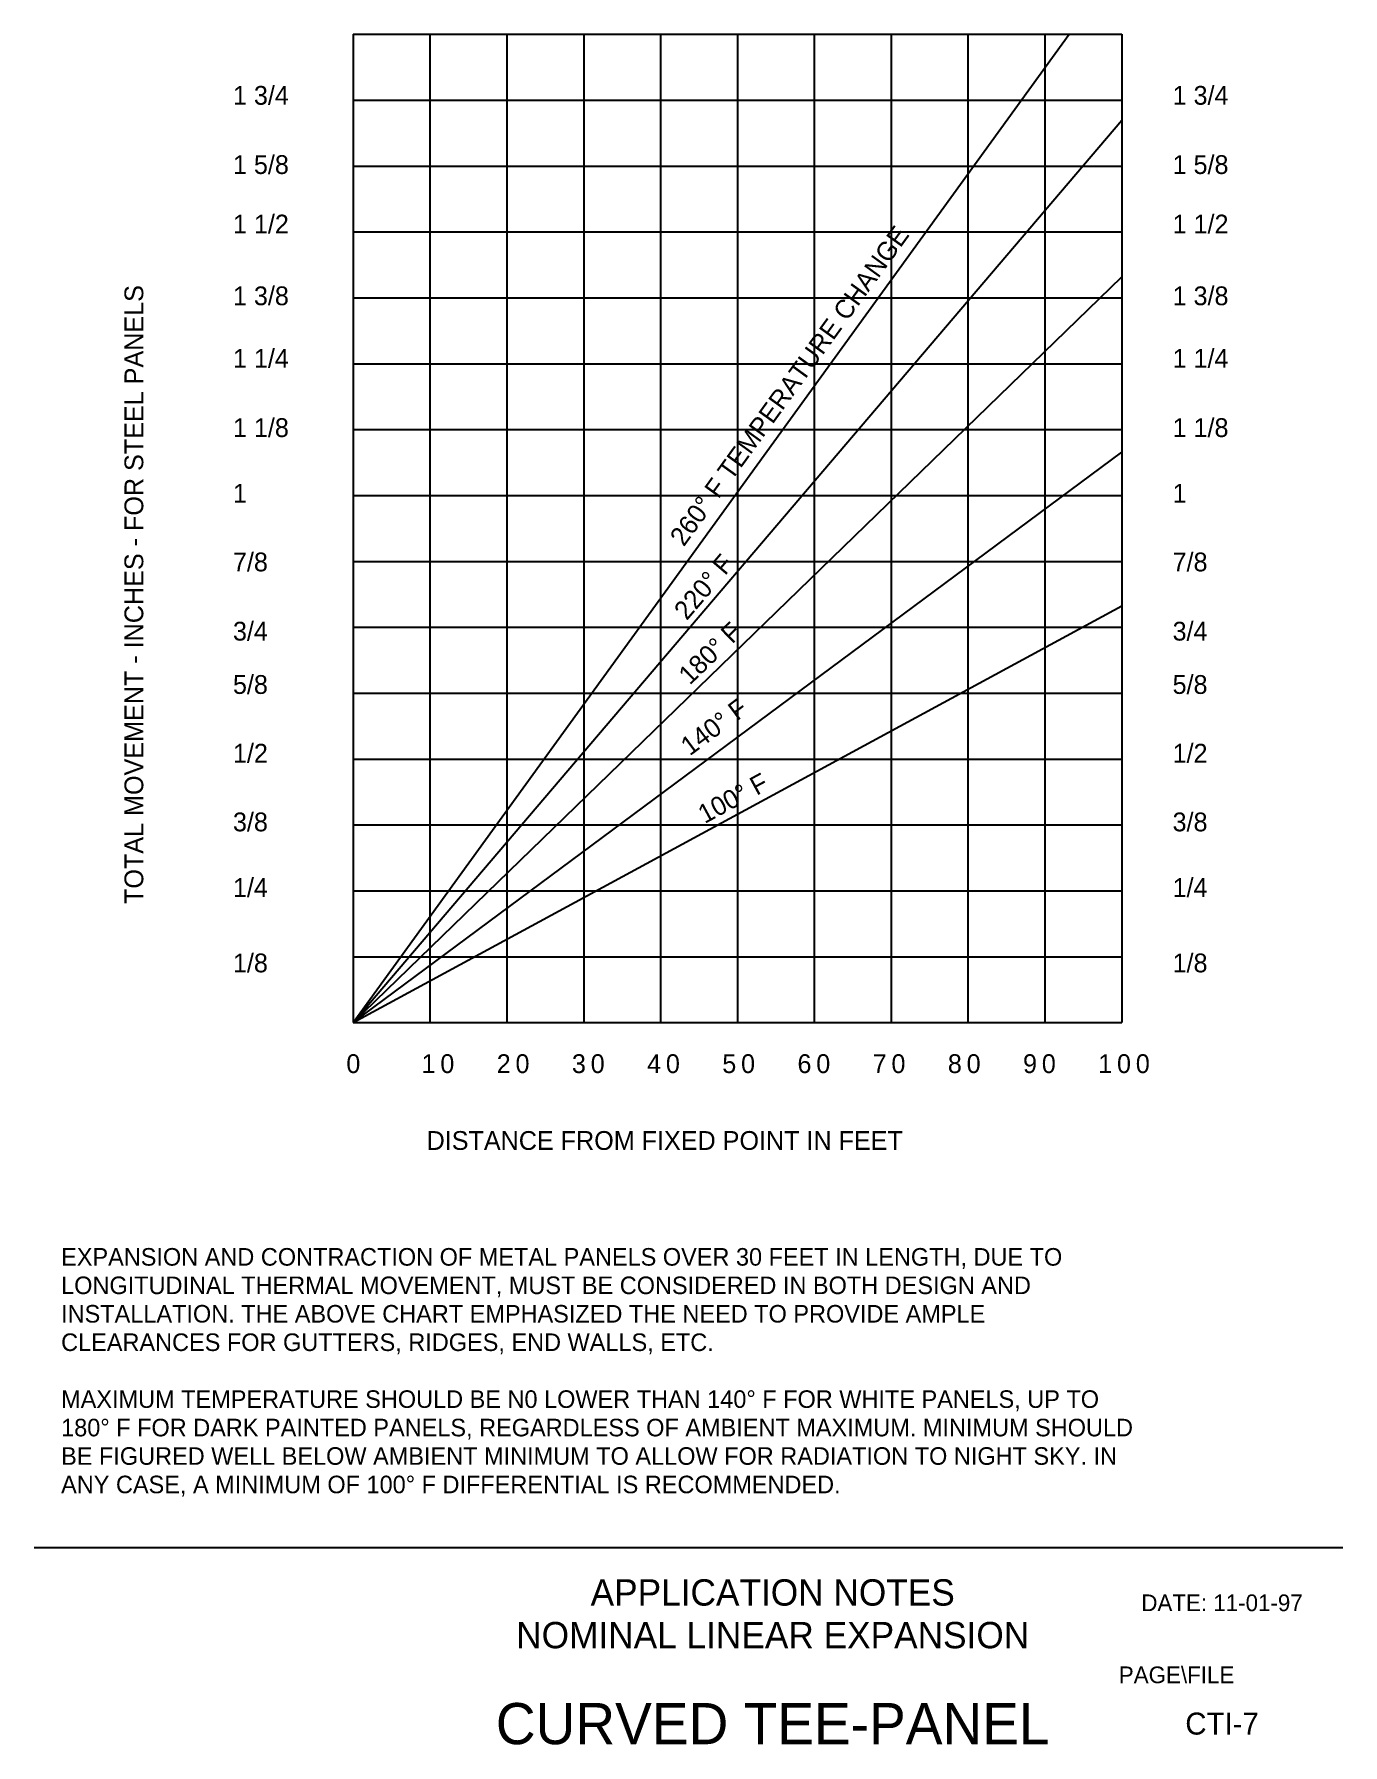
# Model space of a CAD drawing. Extents: x 0.49 to 7.94, y 0.25 to 9.99.
import ezdxf
from ezdxf.enums import TextEntityAlignment as Align

# ---------------------------------------------------------------- set-up
doc = ezdxf.new("R2010")
doc.units = 0
for name, color, linetype in [('BORDER', 7, 'CONTINUOUS'), ('STRCTR', 7, 'CONTINUOUS'), ('TXT', 7, 'CONTINUOUS')]:
    doc.layers.add(name, color=color, linetype=linetype)

msp = doc.modelspace()

# ---------------------------------------------------------------- linework, layer by layer
at = {"layer": 'BORDER', "color": 0, "linetype": 'CONTINUOUS'}
msp.add_line((7.94, 1.375), (0.4909, 1.375), dxfattribs=at)
at = {"layer": 'STRCTR', "color": 0, "linetype": 'CONTINUOUS'}
for p, q in [((2.3063, 9.9892), (6.6813, 9.9892)), ((2.3063, 4.3642), (6.3816, 9.9892)), ((2.3063, 9.9892), (2.3063, 4.3642)), ((2.7438, 9.9892), (2.7438, 4.3642)), ((3.1813, 9.9892), (3.1813, 4.3642)), ((3.6188, 9.9892), (3.6188, 4.3642)), ((4.0563, 9.9892), (4.0563, 4.3642)), ((4.4938, 9.9892), (4.4938, 4.3642)), ((4.9313, 9.9892), (4.9313, 4.3642)), ((5.3688, 9.9892), (5.3688, 4.3642)), ((5.8063, 9.9892), (5.8063, 4.3642)), ((6.2438, 9.9892), (6.2438, 4.3642)), ((6.6813, 9.9892), (6.6813, 4.3642)), ((2.3063, 9.6142), (6.6813, 9.6142)), ((2.3063, 4.3642), (6.6813, 9.5004)), ((2.3063, 9.2392), (6.6813, 9.2392)), ((2.3063, 8.8642), (6.6813, 8.8642)), ((2.3063, 4.3642), (6.6813, 8.6082)), ((2.3063, 8.4892), (6.6813, 8.4892)), ((2.3063, 8.1142), (6.6813, 8.1142)), ((2.3063, 7.7392), (6.6813, 7.7392)), ((2.3063, 4.3642), (6.6813, 7.611)), ((2.3063, 7.3642), (6.6813, 7.3642)), ((2.3063, 6.9892), (6.6813, 6.9892)), ((2.3063, 4.3642), (6.6813, 6.7363)), ((2.3063, 6.6142), (6.6813, 6.6142)), ((2.3063, 6.2392), (6.6813, 6.2392)), ((2.3063, 5.8642), (6.6813, 5.8642)), ((2.3063, 5.4892), (6.6813, 5.4892)), ((2.3063, 5.1142), (6.6813, 5.1142)), ((2.3063, 4.7392), (6.6813, 4.7392)), ((2.3063, 4.3642), (6.6813, 4.3642))]:
    msp.add_line(p, q, dxfattribs=at)

# ---------------------------------------------------------------- texts
at = {"layer": 'BORDER', "color": 0, "linetype": 'CONTINUOUS'}
for s, height, p in [('DATE: 11-01-97', 0.0951, (7.2525, 1.0625)), ('CTI-7', 0.125, (7.2525, 0.375))]:
    msp.add_text(s, height=height, dxfattribs=at).set_placement(p, align=Align.MIDDLE)
msp.add_text('PAGE\\FILE', height=0.0951, dxfattribs=at).set_placement((6.665, 0.6049))
at = {"layer": 'TXT', "color": 0, "linetype": 'CONTINUOUS'}
for s, height, p in [('1 3/4', 0.107, (1.6223, 9.5879)), ('1 3/4', 0.107, (6.9711, 9.5879)), ('1 5/8', 0.107, (1.6223, 9.1938)), ('1 5/8', 0.107, (6.9711, 9.1938)), ('1 1/2', 0.107, (1.6223, 8.8553)), ('1 1/2', 0.107, (6.9711, 8.8553)), ('1 3/8', 0.107, (1.6223, 8.4469)), ('1 3/8', 0.107, (6.9711, 8.4469)), ('1 1/4', 0.107, (1.6223, 8.0909)), ('1 1/4', 0.107, (6.9711, 8.0909)), ('1 1/8', 0.107, (1.6223, 7.6968)), ('1 1/8', 0.107, (6.9711, 7.6968)), ('1', 0.107, (1.6223, 7.3234)), ('1', 0.107, (6.9711, 7.3234)), ('7/8', 0.107, (1.6223, 6.9324)), ('7/8', 0.107, (6.9711, 6.9324)), ('3/4', 0.107, (1.6223, 6.5384)), ('3/4', 0.107, (6.9711, 6.5384)), ('5/8', 0.107, (1.6223, 6.2349)), ('5/8', 0.107, (6.9711, 6.2349)), ('1/2', 0.107, (1.6223, 5.8439)), ('1/2', 0.107, (6.9711, 5.8439)), ('3/8', 0.107, (1.6223, 5.4529)), ('3/8', 0.107, (6.9711, 5.4529)), ('1/4', 0.107, (1.6223, 5.0794)), ('1/4', 0.107, (6.9711, 5.0794)), ('1/8', 0.107, (1.6223, 4.6504)), ('1/8', 0.107, (6.9711, 4.6504)), ('0', 0.107, (2.2678, 4.0772)), ('1', 0.107, (2.6958, 4.0772)), ('0', 0.107, (2.8028, 4.0772)), ('2', 0.107, (3.1238, 4.0772)), ('0', 0.107, (3.2308, 4.0772)), ('3', 0.107, (3.5518, 4.0772)), ('0', 0.107, (3.6588, 4.0772)), ('4', 0.107, (3.9798, 4.0772)), ('0', 0.107, (4.0868, 4.0772)), ('5', 0.107, (4.4078, 4.0772)), ('0', 0.107, (4.5148, 4.0772)), ('6', 0.107, (4.8358, 4.0772)), ('0', 0.107, (4.9428, 4.0772)), ('7', 0.107, (5.2638, 4.0772)), ('0', 0.107, (5.3708, 4.0772)), ('8', 0.107, (5.6918, 4.0772)), ('0', 0.107, (5.7988, 4.0772)), ('9', 0.107, (6.1198, 4.0772)), ('0', 0.107, (6.2268, 4.0772)), ('1', 0.107, (6.5478, 4.0772)), ('0', 0.107, (6.6548, 4.0772)), ('0', 0.107, (6.7618, 4.0772)), ('DISTANCE FROM FIXED POINT IN FEET', 0.107, (2.7248, 3.6399)), ('EXPANSION AND CONTRACTION OF METAL PANELS OVER 30 FEET IN LENGTH, DUE TO', 0.1, (0.6441, 2.9812)), ('LONGITUDINAL THERMAL MOVEMENT, MUST BE CONSIDERED IN BOTH DESIGN AND', 0.1, (0.6441, 2.8192)), ('INSTALLATION. THE ABOVE CHART EMPHASIZED THE NEED TO PROVIDE AMPLE', 0.1, (0.6441, 2.6573)), ('CLEARANCES FOR GUTTERS, RIDGES, END WALLS, ETC.', 0.1, (0.6441, 2.4954)), ('MAXIMUM TEMPERATURE SHOULD BE N0 LOWER THAN 140%%d F FOR WHITE PANELS, UP TO', 0.1, (0.6441, 2.1716)), ('180%%d F FOR DARK PAINTED PANELS, REGARDLESS OF AMBIENT MAXIMUM. MINIMUM SHOULD', 0.1, (0.6441, 2.0097)), ('BE FIGURED WELL BELOW AMBIENT MINIMUM TO ALLOW FOR RADIATION TO NIGHT SKY. IN', 0.1, (0.6441, 1.8478)), ('ANY CASE, A MINIMUM OF 100%%d F DIFFERENTIAL IS RECOMMENDED.', 0.1, (0.6441, 1.6859))]:
    msp.add_text(s, height=height, dxfattribs=at).set_placement(p)
for s, rotation, p in [('260%%d F TEMPERATURE CHANGE', 54.0769, (4.1887, 7.0687)), ('TOTAL MOVEMENT - INCHES - FOR STEEL PANELS', 90, (1.1118, 5.0395)), ('220%%d F', 49.57, (4.2057, 6.6489)), ('180%%d F', 44.13, (4.2227, 6.2815)), ('140%%d F', 36.58, (4.2227, 5.8791)), ('100%%d F', 28.47, (4.3077, 5.4942))]:
    msp.add_text(s, height=0.107, rotation=rotation, dxfattribs=at).set_placement(p)
for s, p in [('APPLICATION NOTES', (4.6948, 1.0464)), ('NOMINAL LINEAR EXPANSION', (4.6948, 0.8036))]:
    msp.add_text(s, height=0.15, dxfattribs=at).set_placement(p, align=Align.CENTER)
at = {"layer": 'TXT', "color": 0}
msp.add_text('CURVED TEE-PANEL', height=0.234375, dxfattribs=at).set_placement((4.6948, 0.375), align=Align.MIDDLE)

doc.saveas('drawing.dxf')
